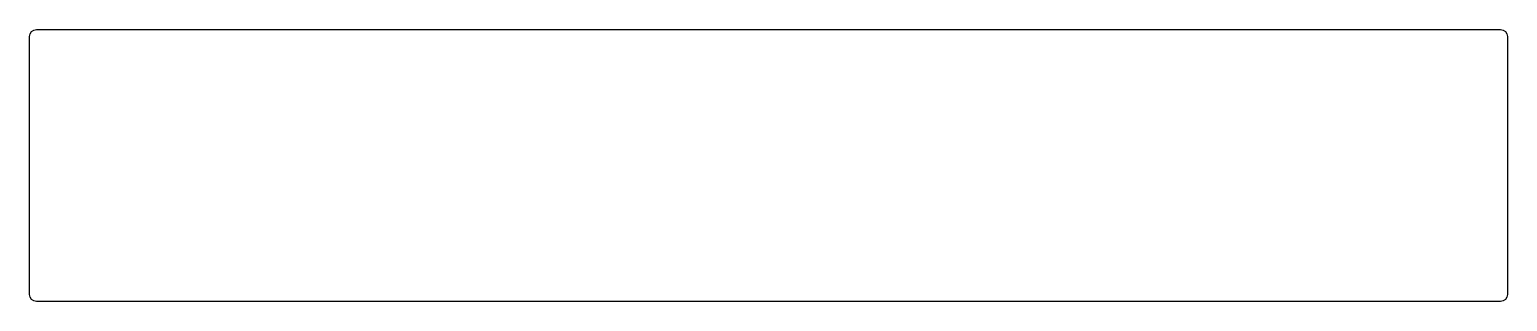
# Model space of a CAD drawing. Header units: millimetres. Extents: x -218 to 218, y -40 to 40.
import ezdxf

# ---------------------------------------------------------------- set-up
doc = ezdxf.new("R2010")
doc.units = ezdxf.units.MM
doc.layers.add('AddOn B Cut Panel-B+Powercon', color=7, linetype='Continuous')

msp = doc.modelspace()

# ---------------------------------------------------------------- linework, layer by layer
at = {"layer": 'AddOn B Cut Panel-B+Powercon', "color": 4, "linetype": 'Continuous', "transparency": 33554687}
for p, q in [((-215.5, 40), (215.5, 40)), ((-217.5, -38), (-217.5, 38)), ((217.5, 38), (217.5, -38)), ((215.5, -40), (-215.5, -40))]:
    msp.add_line(p, q, dxfattribs=at)
at = {"layer": 'AddOn B Cut Panel-B+Powercon', "color": 4, "linetype": 'Continuous', "transparency": 33554687, "extrusion": (0, 0, -1)}
for centre, start, end in [((215.5, 38), 0, 90), ((-215.5, 38), 90, 180), ((215.5, -38), 270, 0), ((-215.5, -38), 180, 270)]:
    msp.add_arc(centre, 2, start, end, dxfattribs=at)

doc.saveas('drawing.dxf')
